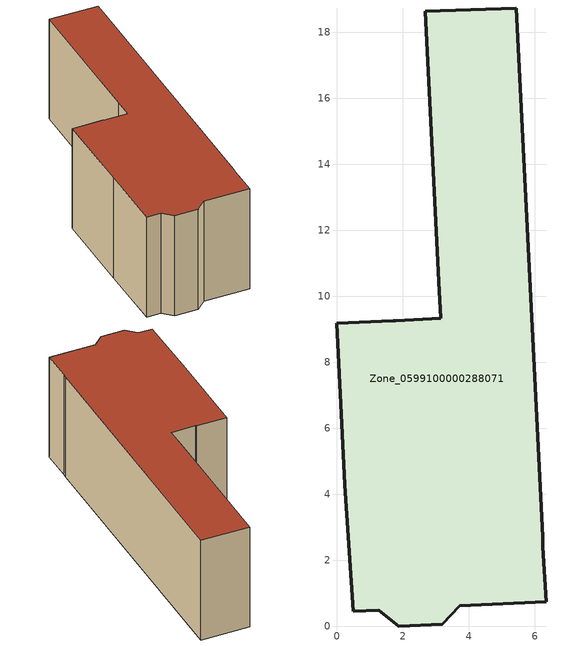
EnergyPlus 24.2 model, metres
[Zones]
Zone_0599100000288071
 floor ground (C_G): 0,9.19 1.71,9.26 1.78,9.25 3.14,9.33 3.09,10.45 2.67,18.64 5.43,18.74 6.24,2.7 6.24,2.4 6.34,0.73 3.72,0.61 3.19,0.06 1.87,0 1.27,0.47 0.49,0.44 0.24,4.28 z0
 wall outside (C_F): 1.27,0.47 1.87,0 3.19,0.06 3.72,0.61 6.34,0.73 6.24,2.4 6.24,2.7 5.43,18.74 2.67,18.64 3.09,10.45 3.14,9.33 1.78,9.25 1.71,9.26 0,9.19 0.24,4.28 0.49,0.44 1.27,0.47 z0:6.29
 roof outside (C_R): 1.71,9.26 0,9.19 0.24,4.28 0.49,0.44 1.27,0.47 1.87,0 3.19,0.06 3.72,0.61 6.34,0.73 6.24,2.4 6.24,2.7 5.43,18.74 2.67,18.64 3.09,10.45 3.14,9.33 1.78,9.25 z6.29
[BUILDING]
Pand.0599100000288071: North Axis=0; Terrain=City; Loads Convergence Tolerance Value=0.04; Temperature Convergence Tolerance Value=0.4; Solar Distribution=FullExterior; Maximum Number of Warmup Days=25; Minimum Number of Warmup Days=1
[Site:Location]
Rotterdam.The.Hague.AP_ZH_NLD Design_Conditions: Latitude=51.96; Longitude=4.45; Time Zone=1; Elevation=-4.5
[SITE:GROUNDTEMPERATURE:BUILDINGSURFACE]
18, 18, 18, 18, 18, 18, 18, 18, 18, 18, 18, 18
[MATERIAL] Thermal Absorptance=0.9; Solar Absorptance=0.7; Visible Absorptance=0.7
Name | Roughness | Thickness | Conductivity | Density | Specific Heat
G.D.1965 | MediumSmooth | 0.15 | 1 | 540 | 1210
F.D.1965 | Rough | 0.3 | 0.857143 | 1920 | 840
R.D.1965 | MediumRough | 0.2 | 0.08 | 1500 | 1000
[CONSTRUCTION]
C_G: G.D.1965
C_F: F.D.1965
C_R: R.D.1965
[ZONE]
Zone_0599100000288071: Type=1; Multiplier=1; Ceiling Height=Autocalculate; Volume=Autocalculate; Floor Area=autocalculate; Part of Total Floor Area=Yes
[ZONEINFILTRATION:DESIGNFLOWRATE]
Infil_Zone_0599100000288071: Zone or ZoneList or Space or SpaceList=Zone_0599100000288071; Schedule=AlwaysOn; Design Flow Rate Calculation Method=Flow/Area; Flow Rate per Floor Area=0.0042; Constant Term Coefficient=1; Temperature Term Coefficient=0; Velocity Term Coefficient=0; Velocity Squared Term Coefficient=0
[HVACTEMPLATE:ZONE:IDEALLOADSAIRSYSTEM]
Zone_0599100000288071: Maximum Heating Supply Air Temperature=50; Minimum Cooling Supply Air Temperature=13; Maximum Heating Supply Air Humidity Ratio=0.0156; Minimum Cooling Supply Air Humidity Ratio=0.0077; Heating Limit=NoLimit; Cooling Limit=NoLimit; Dehumidification Control Type=ConstantSensibleHeatRatio; Cooling Sensible Heat Ratio=0.7; Dehumidification Setpoint=60; Humidification Control Type=None; Humidification Setpoint=30; Outdoor Air Method=None; Outdoor Air Flow Rate per Person=0.00944; Outdoor Air Flow Rate per Zone Floor Area=0; Outdoor Air Flow Rate per Zone=0; Demand Controlled Ventilation Type=None; Outdoor Air Economizer Type=NoEconomizer; Heat Recovery Type=None; Sensible Heat Recovery Effectiveness=0.7; Latent Heat Recovery Effectiveness=0.65
[ZONECONTROL:THERMOSTAT]
ThermostatControl_Zone_0599100000288071: Zone or ZoneList=Zone_0599100000288071; Control Type Schedule=DualSetpointControlType; Control 1=Thermostat_Zone_0599100000288071; Temperature Difference Between Cutout And Setpoint=0
[THERMOSTATSETPOINT:DUALSETPOINT]
Thermostat_Zone_0599100000288071: Heating Setpoint Temperature Schedule=HeatingSetpoint_Zone_0599100000288071; Cooling Setpoint Temperature Schedule=CoolingSetpoint_Zone_0599100000288071
[SCHEDULE:COMPACT]
HeatingSetpoint_Zone_0599100000288071: Through: 12/31, For: AllDays, Until: 24:00, 21
CoolingSetpoint_Zone_0599100000288071: Through: 12/31, For: AllDays, Until: 24:00, 24
DualSetpointControlType: Through: 12/31, For: AllDays, Until: 24:00, 4
AlwaysOn: Through: 12/31, For: AllDays, Until: 24:00, 1
